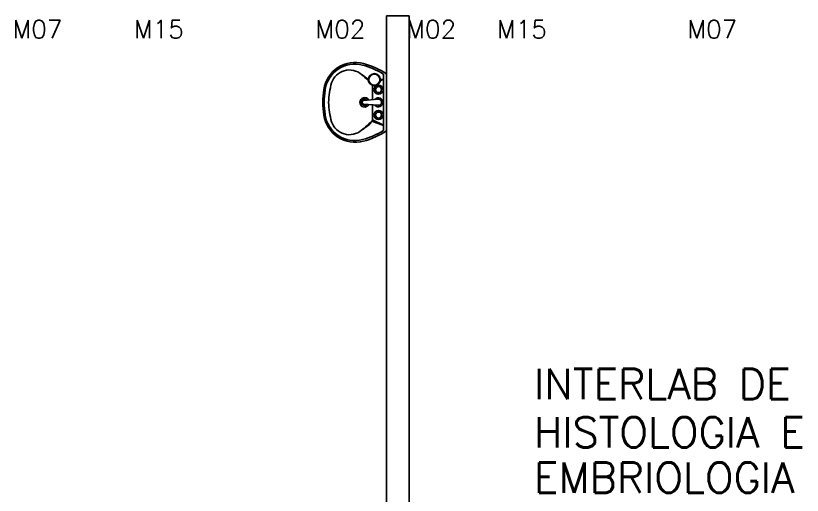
# Model space of a CAD drawing. Header units: millimetres. Extents: x 1887 to 2405, y 1100 to 1335.
# Drawn here: x 2218.06 to 2223.26, y 1237.88 to 1241.05 of the extents above; entities that cross this region are included whole.
import ezdxf

# ---------------------------------------------------------------- set-up
doc = ezdxf.new("R2010")
doc.units = ezdxf.units.MM
for name, color, linetype in [('AR-ALV', 2, 'Continuous'), ('AR-TXTESQ1-CONG', 1, 'Continuous'), ('AR-WC', 7, 'Continuous'), ('TEXTO', 2, 'Continuous'), ('WC1', 1, 'Continuous'), ('WC2', 1, 'Continuous'), ('WC3', 1, 'Continuous')]:
    doc.layers.add(name, color=color, linetype=linetype)
doc.styles.add('S12', font='simplex.shx', dxfattribs={"width": 1.1, "height": 0.12})
doc.styles.add('UNB-100', font='simplex.shx', dxfattribs={"height": 0.2})

# ---------------------------------------------------------------- blocks, each defined once
blk = doc.blocks.new('LVTR-01P')
at = {"layer": 'WC1'}
for centre, radius, start, end in [((0.2424, -0.2861), 0.5176, 146.4501, 164.8885), ((-0.2424, -0.2861), 0.5176, 15.1115, 33.5499), ((-0.0544, -0.2059), 0.2102, 164.8885, 261.8746), ((0.0544, -0.2059), 0.2102, 278.1254, 15.1115), ((0, 0.175), 0.595, 261.8746, 270), ((0, 0.175), 0.595, 270, 278.1254)]:
    blk.add_arc(centre, radius, start, end, dxfattribs=at)
at = {"layer": 'WC2'}
for p, q in [((0.189, 0), (-0.189, 0)), ((-0.1869, -0.02), (0.1869, -0.02)), ((-0.112, -0.0924), (-0.0168, -0.0924)), ((-0.0199, -0.0561), (-0.0119, -0.1511)), ((0.0195, -0.0561), (0.0115, -0.1511)), ((0.0165, -0.0924), (0.1161, -0.0924))]:
    blk.add_line(p, q, dxfattribs=at)
for centre, radius in [((-0.15, -0.08), 0.04), ((-0.084, -0.0525), 0.02), ((0.084, -0.0525), 0.02)]:
    blk.add_circle(centre, radius, dxfattribs=at)
for centre, radius, start, end in [((-0.0002, -0.0527), 0.02, 350.3752, 189.6248), ((0.1161, -0.105), 0.0126, 41.3277, 90), ((-4.9199, -4.5336), 6.7189, 40.55971, 41.32768), ((4.9199, -4.5336), 6.7189, 138.93408, 139.44029), ((-0.0002, -0.1501), 0.0118, 184.8124, 355.1876), ((-0.0909, -0.2449), 0.1233, 139.4403, 252.413), ((0.0909, -0.2449), 0.1233, 287.587, 40.5597), ((0, 0.042), 0.4242, 252.413, 270), ((0, 0.042), 0.4242, 270, 287.587)]:
    blk.add_arc(centre, radius, start, end, dxfattribs=at)
at = {"layer": 'WC3'}
for p, q in [((-0.152, -0.02), (-0.152, -0.0401)), ((-0.148, -0.02), (-0.148, -0.0401)), ((-0.148, -0.0276), (-0.1415, -0.0409)), ((-0.148, -0.0335), (-0.1456, -0.0402)), ((0.1518, -0.02), (0.1161, -0.0924)), ((0.1528, -0.02), (0.1256, -0.0967))]:
    blk.add_line(p, q, dxfattribs=at)
for centre, radius in [((-0.15, -0.08), 0.037), ((-0.084, -0.0525), 0.03), ((0.084, -0.0525), 0.03)]:
    blk.add_circle(centre, radius, dxfattribs=at)
for centre, radius, start, end in [((0.2424, -0.2861), 0.505, 148.2072, 165.2817), ((0, -0.0525), 0.03, 308.8043, 231.1957), ((-0.2424, -0.2861), 0.505, 14.7183, 31.7928), ((0.1319, -0.1152), 0.0137, 36.1653, 98.2711), ((5.2813, -4.0721), 6.7189, 143.96959, 144.44029), ((0, -0.1449), 0.0315, 117.9488, 62.7672), ((0, -0.1449), 0.021, 130.9255, 50.2909), ((-5.2813, -4.0721), 6.7189, 35.55971, 36.16525), ((-0.0531, -0.2084), 0.1995, 165.2817, 262.1149), ((0.0531, -0.2084), 0.1995, 277.8851, 14.7183), ((0, 0.175), 0.5866, 262.1149, 270), ((0, 0.175), 0.5866, 270, 277.8851)]:
    blk.add_arc(centre, radius, start, end, dxfattribs=at)

msp = doc.modelspace()

# ---------------------------------------------------------------- linework, layer by layer
at = {"layer": 'AR-ALV'}
for p, q in [((2220.5097, 1241.0485), (2220.5097, 1234.7735)), ((2220.5097, 1241.0485), (2220.6597, 1241.0485)), ((2220.6597, 1241.0485), (2220.6597, 1234.7735))]:
    msp.add_line(p, q, dxfattribs=at)

# ---------------------------------------------------------------- block references
at = {"layer": 'AR-WC', "rotation": 270}
msp.add_blockref('LVTR-01P', (2220.5097, 1240.4753), dxfattribs=at)

# ---------------------------------------------------------------- texts
at = {"layer": 'AR-TXTESQ1-CONG', "style": 'S12'}
for s, p in [('M07', (2218.0386, 1240.8988)), ('M15', (2218.8409, 1240.8988)), ('M02', (2220.0409, 1240.8988)), ('M02', (2220.6409, 1240.8988)), ('M15', (2221.2409, 1240.8988)), ('M07', (2222.4992, 1240.8988))]:
    msp.add_text(s, height=0.12, dxfattribs=at).set_placement(p)
at = {"layer": 'TEXTO', "style": 'UNB-100'}
for s, p in [('INTERLAB DE', (2221.4838, 1238.5114)), ('HISTOLOGIA E', (2221.4838, 1238.1919)), ('EMBRIOLOGIA', (2221.4838, 1237.8924))]:
    msp.add_text(s, height=0.2, dxfattribs=at).set_placement(p)

doc.saveas('drawing.dxf')
